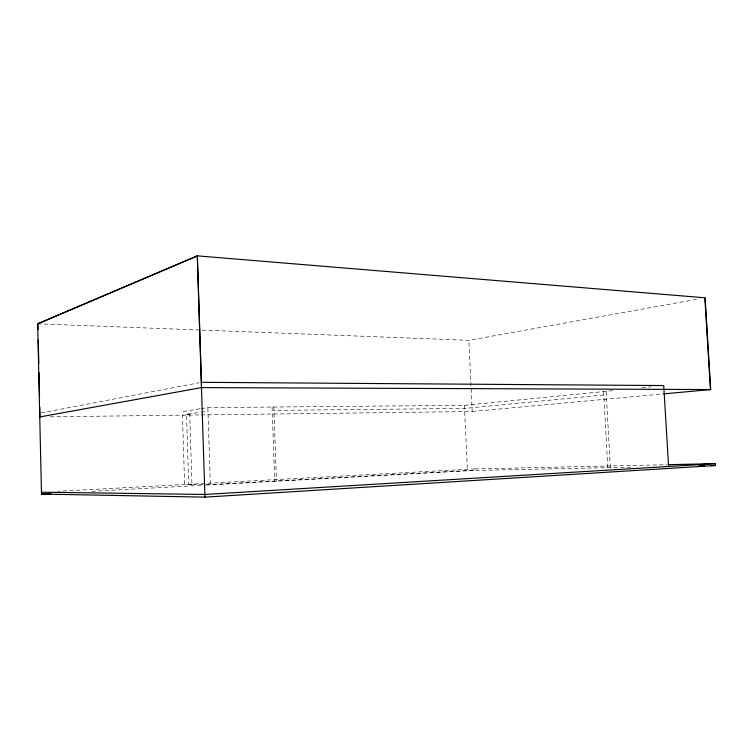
<?xml version="1.0" encoding="UTF-8"?>
<svg xmlns="http://www.w3.org/2000/svg" width="753" height="753" viewBox="0 0 753 753"><rect width="100%" height="100%" fill="white"/><g stroke="black" fill="none" stroke-linecap="round" stroke-linejoin="round"><path stroke-width="0.56" stroke-dasharray="3.77 2.82" d="M41.067 412.973L199.112 382.759M37.65 323.799L468.846 340.318L699.349 298.837M199.95 408.757L182.433 411.693M201.079 408.597L207.856 407.627L464.375 405.34L613.046 390.638M630.929 467.218L467.434 470.597L210.332 484.555L188.692 484.65L186.518 414.206L200.063 412.362M201.192 412.202L207.969 411.279M189.756 414.169L182.461 415.157L184.598 484.499L191.949 484.471L189.756 414.169L186.518 414.206M641.838 387.748L651.053 386.826M603.812 394.958L464.516 408.437L273.904 410.394M472.197 411.514L662.781 393.97M91.875 491.323L205.522 485.101M206.689 485.036L474.992 470.352L474.927 468.912L57.877 491.314M188.692 484.65L191.949 484.471M474.927 468.912L667.177 464.705M50.282 416.814L200.129 414.931M201.23 414.922L472.216 411.524L468.827 340.3M606.137 391.334L610.335 467.641L607.812 467.792L603.614 391.325M464.375 405.34L467.434 470.597M273.781 406.884L276.445 481.026M272.068 407.1L274.723 481.045M207.856 407.627L210.332 484.555"/><path stroke-width="1.13" d="M663.732 393.875L710.71 389.555L705.119 297.802L197.267 255.86L37.65 323.799L41.49 494.081L204.948 497.14L715.35 465.523L715.237 463.66L668.344 464.686M39.749 416.946L201.465 387.607L710.71 389.555M715.237 463.66L204.863 494.457L41.453 492.189M41.49 494.081L50.865 493.563M698.935 465.853L704.799 465.731M710.663 465.618L715.35 465.523M201.418 382.317L663.722 385.555L668.598 466.474M704.846 297.821L710.446 389.565M201.588 387.626L197.39 255.926L37.895 323.781L38.026 329.588M197.267 255.86L204.948 497.14M38.262 340.036L38.789 363.257M38.996 372.547L39.523 395.777M39.787 407.382L39.994 416.936"/></g></svg>
